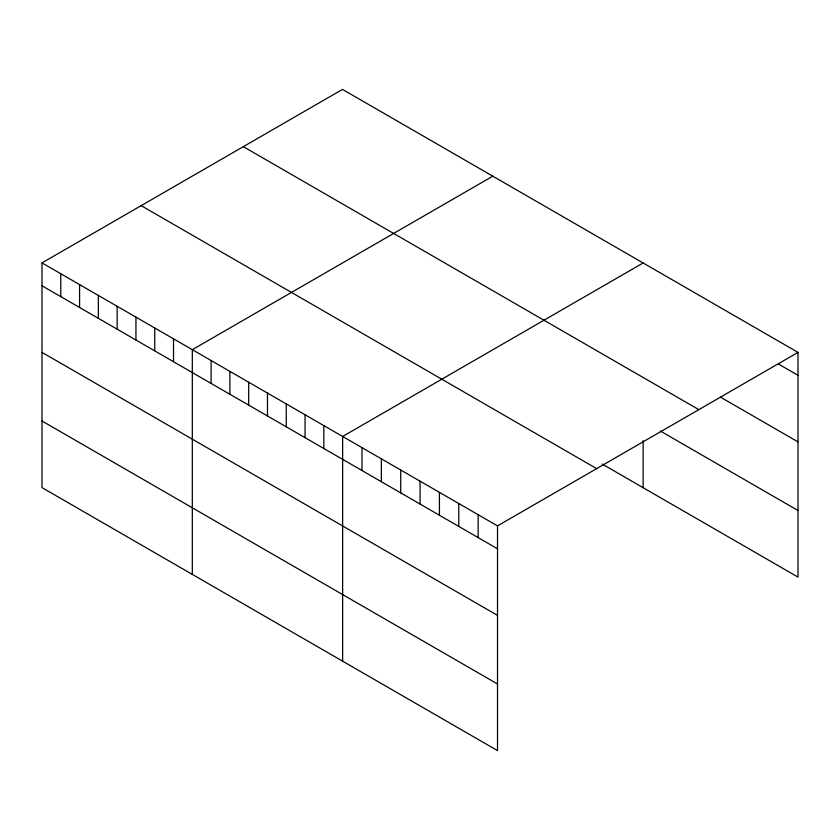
<?xml version="1.0" encoding="UTF-8"?>
<svg xmlns="http://www.w3.org/2000/svg" width="840" height="840" viewBox="0 0 840 840"><rect width="100%" height="100%" fill="white"/><g stroke="black" fill="none" stroke-linecap="round" stroke-linejoin="round"><path stroke-width="1.26" d="M42 262.899L497.511 525.882L497.511 750.593L42 487.61L42 262.899L342.489 89.408L798 352.391L798 577.101L602.227 464.079M492.807 176.19L192.318 349.681L192.318 574.392M643.125 262.983L342.636 436.464L342.636 661.175M497.511 525.882L798 352.391M778.638 364.108L798 375.291M720.562 397.183L798 441.882M243.327 146.664L698.838 409.647M660.335 431.025L798 510.5M141.162 205.643L596.673 468.636M42 285.789L497.511 548.772M42 352.391L497.511 615.374M42 421.008L497.511 683.991M643.125 440.675L643.125 487.683M478.149 514.71L478.149 537.6M458.787 503.528L458.787 526.418M439.425 492.356L439.425 515.245M420.074 481.173L420.074 504.063M400.712 470.001L400.712 492.891M381.35 458.819L381.35 481.719M361.998 447.647L361.998 470.536M323.841 425.618L323.841 448.507M305.056 414.771L305.056 437.661M286.262 403.925L286.262 426.815M267.477 393.078L267.477 415.968M248.682 382.231L248.682 405.122M229.898 371.375L229.898 394.275M211.103 360.528L211.103 383.429M173.523 338.835L173.523 361.725M154.739 327.989L154.739 350.879M135.944 317.142L135.944 340.032M117.159 306.285L117.159 329.185M98.364 295.439L98.364 318.339M79.58 284.592L79.58 307.482M60.785 273.745L60.785 296.635"/></g></svg>
